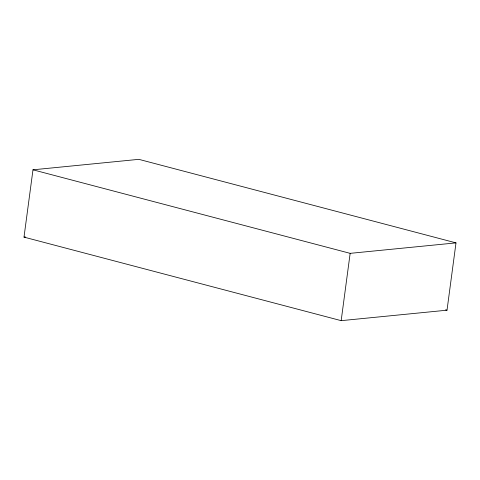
<?xml version="1.0" encoding="UTF-8"?>
<svg xmlns="http://www.w3.org/2000/svg" width="480" height="480" viewBox="0 0 480 480"><rect width="100%" height="100%" fill="white"/><g stroke="black" fill="none" stroke-linecap="round" stroke-linejoin="round"><path stroke-width="0.72" d="M24 237.12L32.982 169.812L138.828 159.342L456 242.88L447.018 310.188L341.172 320.658L24 237.12L25.488 236.97M341.172 320.658L350.154 253.35L456 242.88M32.982 169.812L350.154 253.35M445.572 309.81L447.018 310.188"/></g></svg>
